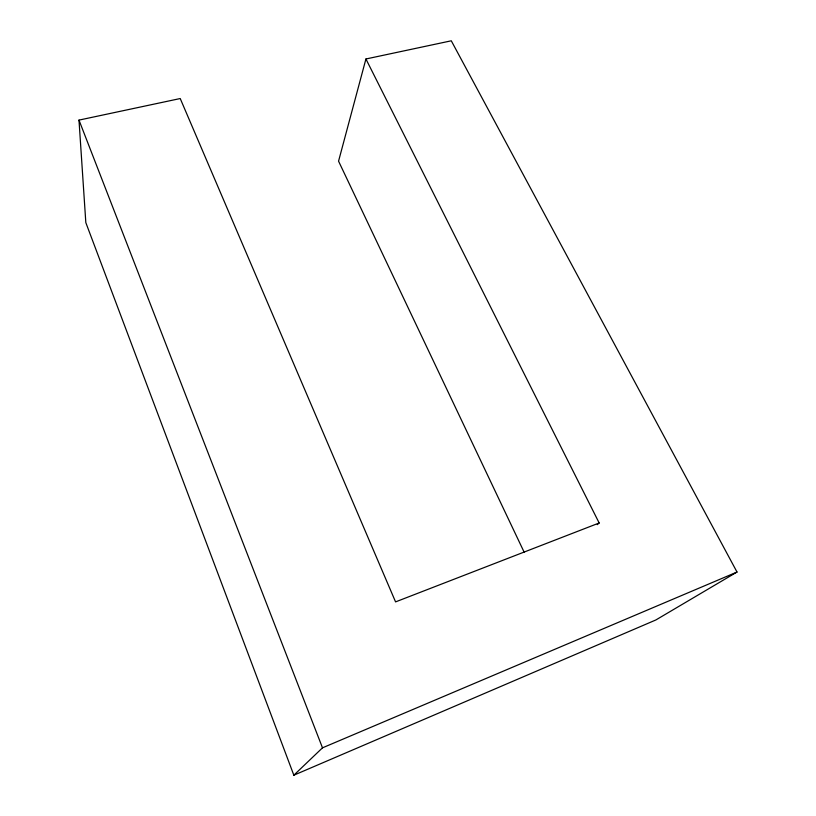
<?xml version="1.0" encoding="UTF-8"?>
<svg xmlns="http://www.w3.org/2000/svg" width="816" height="816" viewBox="0 0 816 816"><rect width="100%" height="100%" fill="white"/><g stroke="black" fill="none" stroke-linecap="round" stroke-linejoin="round"><path stroke-width="1.22" d="M365.925 58.987L599.168 522.985L395.566 601.892L180.224 98.542L78.989 120.105L85.823 222.615L293.842 775.2L655.88 619.956L737.011 572.036L451.289 40.8L365.925 58.987L338.558 161.17L524.26 552.422M293.842 775.2L322.493 747.833L737.011 572.036M597.261 524.637L599.168 522.985M78.989 120.105L322.493 747.833"/></g></svg>
